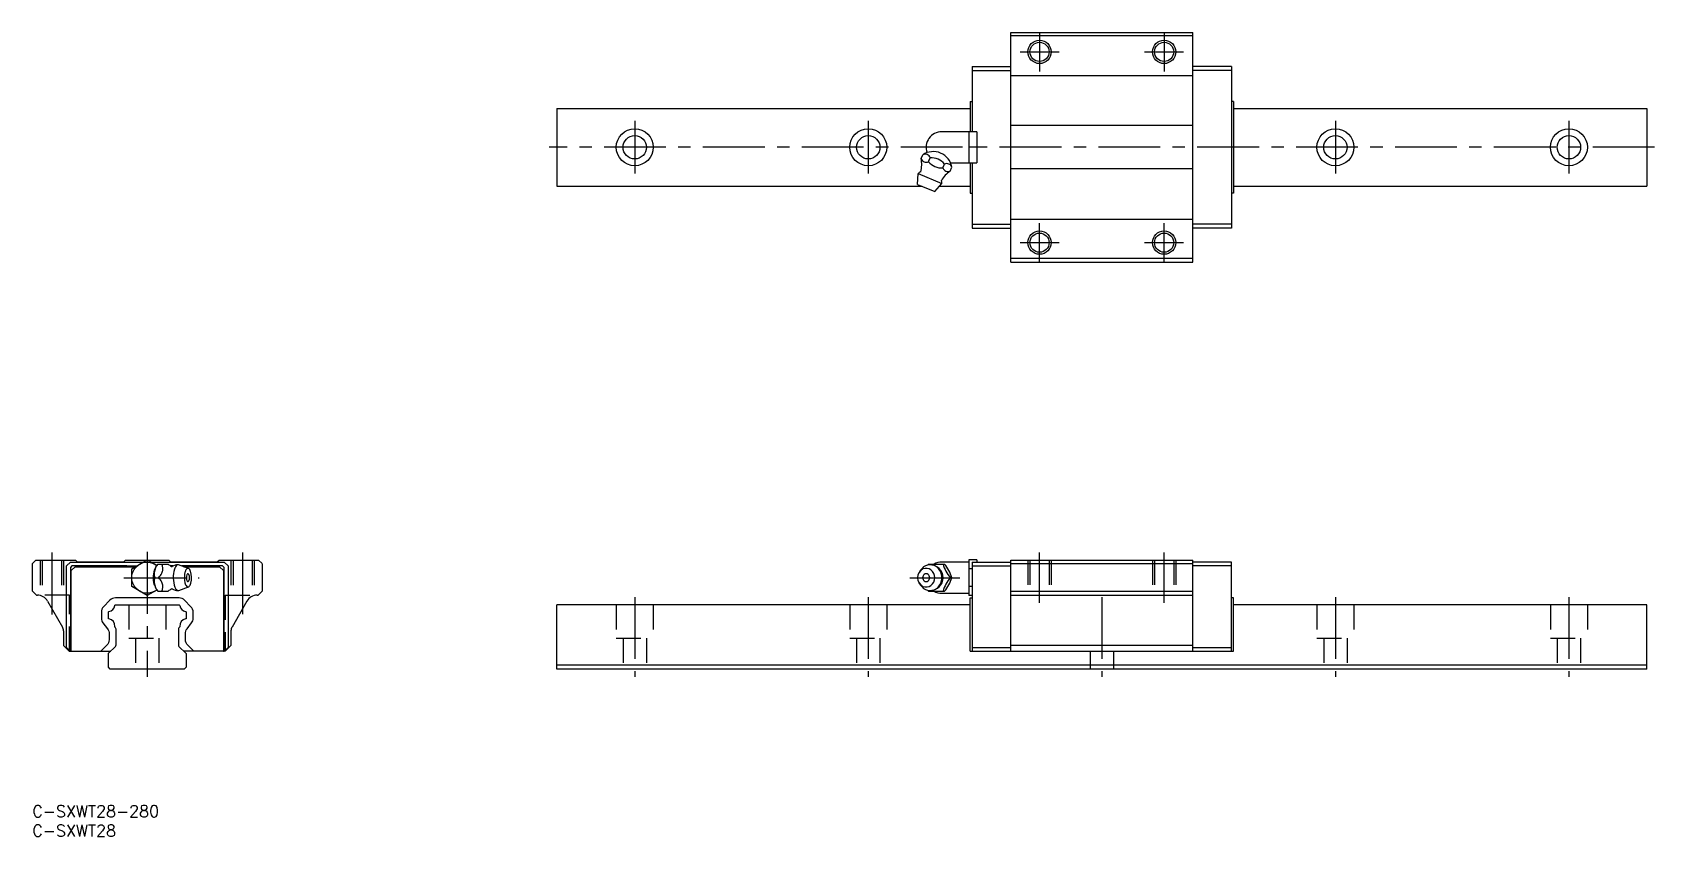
# Model space of a CAD drawing. Extents: x 0 to 417, y -8 to 199.
import ezdxf

# ---------------------------------------------------------------- set-up
doc = ezdxf.new("R2010")
doc.units = 0
doc.header["$LTSCALE"] = 0.5
doc.linetypes.add('CENTER', pattern=[50.8, 31.75, -6.35, 6.35, -6.35])
doc.linetypes.add('DASHED', pattern=[19.05, 12.7, -6.35])
for name, color, linetype in [('MSM_CENTER', 1, 'CENTER'), ('MSM_CONTINUOUS', 7, 'CONTINUOUS'), ('MSM_DASHED', 4, 'DASHED'), ('MSM_NARROW', 5, 'CONTINUOUS'), ('MSM_PART_NUMBER', 7, 'CONTINUOUS')]:
    doc.layers.add(name, color=color, linetype=linetype)
doc.styles.get("Standard").update_dxf_attribs({"font": 'txt.shx', "height": 3, "bigfont": 'bigfont.shx'})

# ---------------------------------------------------------------- blocks, each defined once
blk = doc.blocks.new('*U46')
at = {"layer": 'MSM_PART_NUMBER'}
blk.add_text('C-SXWT28-280', height=3, dxfattribs=at).set_placement((0, -3))
blk = doc.blocks.new('*U47')
at = {"layer": 'MSM_PART_NUMBER'}
blk.add_text('C-SXWT28', height=3, dxfattribs=at).set_placement((0, -8))

msp = doc.modelspace()

# ---------------------------------------------------------------- linework, layer by layer
at = {"layer": 'MSM_CENTER'}
for p, q in [((258.74, 198.56), (258.74, 188.56)), ((290.74, 198.56), (290.74, 188.56)), ((253.74, 193.56), (263.74, 193.56)), ((285.74, 193.56), (295.74, 193.56)), ((154.74, 175.81), (154.74, 162.31)), ((214.74, 175.81), (214.74, 162.31)), ((334.74, 175.81), (334.74, 162.31)), ((394.74, 175.81), (394.74, 162.31)), ((416.74, 169.06), (132.74, 169.06)), ((258.74, 139.56), (258.74, 149.56)), ((290.74, 139.56), (290.74, 149.56)), ((253.74, 144.56), (263.74, 144.56)), ((285.74, 144.56), (295.74, 144.56)), ((5, 64.95), (5, 47.59)), ((29.5, 65.12), (29.5, 33)), ((54, 65), (54, 47.59)), ((258.74, 52), (258.74, 65)), ((290.74, 52), (290.74, 65)), ((23.5, 58.5), (42.86, 58.5)), ((225.39, 58.5), (238.22, 58.5)), ((154.74, 53.5), (154.74, 33)), ((214.74, 53.5), (214.74, 33)), ((274.74, 53.5), (274.74, 33)), ((334.74, 53.5), (334.74, 33)), ((394.74, 53.5), (394.74, 33))]:
    msp.add_line(p, q, dxfattribs=at)
at = {"layer": 'MSM_CONTINUOUS'}
for p, q in [((251.39, 198.56), (298.09, 198.56)), ((251.39, 139.56), (251.39, 198.56)), ((298.09, 197.66), (251.39, 197.66)), ((298.09, 139.56), (298.09, 198.56)), ((241.39, 189.81), (241.39, 173.06)), ((241.39, 189.81), (251.39, 189.81)), ((241.39, 188.81), (251.39, 188.81)), ((308.09, 189.81), (298.09, 189.81)), ((308.09, 188.81), (298.09, 188.81)), ((308.09, 189.81), (308.09, 148.31)), ((251.39, 187.51), (298.09, 187.51)), ((240.89, 180.86), (240.89, 173.06)), ((240.89, 180.86), (241.39, 180.86)), ((308.59, 180.86), (308.09, 180.86)), ((308.59, 180.86), (308.59, 157.26)), ((134.74, 179.06), (134.74, 159.06)), ((134.74, 179.06), (240.89, 179.06)), ((308.59, 179.06), (414.74, 179.06)), ((414.74, 179.06), (414.74, 159.06)), ((242.59, 173.06), (233.61, 173.06)), ((240.59, 173.06), (240.59, 165.06)), ((242.59, 173.06), (242.59, 165.06)), ((298.09, 174.61), (251.39, 174.61)), ((228.32, 166.15), (228.73, 167.14)), ((242.59, 169.06), (240.59, 169.06)), ((230.21, 165.34), (230.63, 166.36)), ((230.21, 165.34), (230.42, 165.87)), ((233.92, 163.75), (234.33, 164.75)), ((235.8, 162.93), (236.22, 163.94)), ((235.87, 165.06), (242.59, 165.06)), ((240.89, 165.06), (240.89, 157.26)), ((241.39, 165.06), (241.39, 157.26)), ((241.39, 165.06), (241.39, 148.31)), ((298.09, 163.51), (251.39, 163.51)), ((134.74, 159.06), (228.55, 159.06)), ((227.39, 159.53), (227.56, 162.3)), ((227.39, 159.53), (231.83, 157.7)), ((227.56, 162.3), (233.66, 159.78)), ((231.83, 157.7), (233.66, 159.78)), ((233.02, 159.06), (240.89, 159.06)), ((308.59, 159.06), (414.74, 159.06)), ((240.89, 157.26), (241.39, 157.26)), ((308.59, 157.26), (308.09, 157.26)), ((251.39, 150.61), (298.09, 150.61)), ((241.39, 149.31), (251.39, 149.31)), ((241.39, 148.31), (251.39, 148.31)), ((308.09, 149.31), (298.09, 149.31)), ((308.09, 148.31), (298.09, 148.31)), ((298.09, 140.46), (251.39, 140.46)), ((251.39, 139.56), (298.09, 139.56)), ((0.9, 63), (0, 62.1)), ((0.9, 63), (11.05, 63)), ((11.05, 63), (11.5, 62.55)), ((11.5, 62.55), (23.5, 62.55)), ((23.5, 62.55), (23.95, 63)), ((23.95, 63), (29.29, 63)), ((25.5, 60.81), (29.5, 63.12)), ((29.5, 63.12), (31.97, 61.7)), ((29.71, 63), (35.05, 63)), ((35.05, 63), (35.5, 62.55)), ((35.5, 62.55), (47.5, 62.55)), ((47.5, 62.55), (47.95, 63)), ((47.95, 63), (58.1, 63)), ((59, 62.1), (58.1, 63)), ((242.59, 63.12), (240.59, 63.12)), ((240.59, 63.12), (240.59, 53.88)), ((242.59, 63.12), (242.59, 62.5)), ((251.39, 63), (298.09, 63)), ((251.39, 39.6), (251.39, 63)), ((298.09, 39.6), (298.09, 63)), ((0, 55), (0, 62.1)), ((8.75, 61.5), (9.75, 62.5)), ((8.75, 40.6), (8.75, 61.5)), ((9.75, 62.5), (28.42, 62.5)), ((10.16, 61.5), (9.75, 61.09)), ((9.75, 61.09), (9.75, 39.6)), ((9.95, 60.3), (10.95, 61.3)), ((9.95, 46.6), (9.95, 60.3)), ((24.25, 61.5), (10.16, 61.5)), ((10.95, 61.3), (24.25, 61.3)), ((24.25, 61.5), (26.69, 61.5)), ((24.25, 61.3), (26.25, 61.3)), ((25.5, 56.19), (25.5, 60.81)), ((26.25, 61.24), (26.25, 61.3)), ((30.58, 62.5), (49.25, 62.5)), ((31.46, 58.5), (32.46, 58.5)), ((32.23, 62), (31.9, 61.63)), ((32.23, 62), (34.84, 62)), ((36.07, 61.5), (35.53, 61.5)), ((40.08, 60.87), (37.53, 61.79)), ((48.84, 61.5), (38.34, 61.5)), ((38.89, 61.3), (48.05, 61.3)), ((48.05, 61.3), (49.05, 60.3)), ((49.25, 61.09), (48.84, 61.5)), ((49.05, 60.3), (49.05, 39.6)), ((49.25, 62.5), (50.25, 61.5)), ((49.25, 39.6), (49.25, 61.09)), ((50.25, 61.5), (50.25, 40.6)), ((59, 62.05), (59, 55)), ((228.19, 60.46), (227.8, 59.86)), ((230.2, 62), (229.99, 61.72)), ((230.2, 62), (234.35, 62)), ((240.59, 62.5), (233.61, 62.5)), ((235.8, 58.5), (236.22, 58.5)), ((241.39, 60.81), (240.59, 60.81)), ((241.39, 62.5), (251.39, 62.5)), ((241.39, 62.5), (241.39, 39.6)), ((241.39, 61.5), (251.39, 61.5)), ((251.39, 62.1), (298.09, 62.1)), ((308.09, 62.5), (298.09, 62.5)), ((308.09, 61.5), (298.09, 61.5)), ((308.09, 39.6), (308.09, 62.5)), ((0, 55), (1, 54)), ((29.5, 53.88), (25.5, 56.19)), ((31.97, 55.31), (29.5, 53.88)), ((31.91, 55.38), (32.23, 55)), ((32.23, 55), (34.84, 55)), ((37.62, 55.23), (40.08, 56.13)), ((58, 54), (59, 55)), ((227.76, 57.21), (228.19, 56.55)), ((230.2, 55), (229.99, 55.28)), ((230.2, 55), (234.35, 55)), ((233.61, 54.5), (240.59, 54.5)), ((241.39, 56.19), (240.59, 56.19)), ((251.39, 55), (298.09, 55)), ((1, 54), (1.28, 54)), ((3.88, 52.5), (7.73, 45.82)), ((19.91, 52.7), (18.27, 51.01)), ((37.66, 53.3), (21.34, 53.3)), ((21.34, 51.5), (37.66, 51.5)), ((40.73, 51.01), (39.09, 52.7)), ((55.12, 52.5), (51.27, 45.82)), ((57.72, 54), (58, 54)), ((240.89, 51.5), (134.74, 51.5)), ((134.74, 35), (134.74, 51.5)), ((241.39, 53.88), (240.59, 53.88)), ((240.89, 53.3), (241.39, 53.3)), ((240.89, 39.6), (240.89, 53.3)), ((251.39, 54), (298.09, 54)), ((308.59, 53.3), (308.09, 53.3)), ((308.59, 39.6), (308.59, 53.3)), ((414.74, 51.5), (308.59, 51.5)), ((414.74, 35), (414.74, 51.5)), ((9.95, 39.6), (9.95, 46.6)), ((17.7, 49.62), (17.7, 48.09)), ((18.11, 46.88), (19.29, 45.34)), ((18.11, 46.88), (19.29, 45.34)), ((19.5, 48.09), (19.5, 49.62)), ((39.5, 49.62), (39.5, 48.09)), ((39.71, 45.34), (40.89, 46.88)), ((41.3, 48.09), (41.3, 49.62)), ((8, 44.82), (8, 41.05)), ((19.7, 44.12), (19.7, 42.57)), ((21.35, 45.65), (21.21, 45.79)), ((21.5, 41.21), (21.5, 45.29)), ((37.5, 45.3), (37.5, 41.2)), ((37.79, 45.79), (37.64, 45.64)), ((39.3, 42.57), (39.3, 44.12)), ((51, 44.82), (51, 41.05)), ((8, 41.05), (9.45, 39.6)), ((8.75, 40.6), (9.75, 39.6)), ((9.45, 39.6), (20.1, 39.6)), ((9.95, 39.6), (9.75, 39.6)), ((19.11, 41.16), (17.55, 39.6)), ((19.5, 35.5), (19.5, 38.9)), ((19.57, 39.07), (21.36, 40.86)), ((37.64, 40.86), (39.43, 39.07)), ((49.55, 39.6), (38.9, 39.6)), ((39.5, 38.9), (39.5, 35.5)), ((41.45, 39.6), (39.89, 41.16)), ((49.05, 39.6), (49.25, 39.6)), ((49.25, 39.6), (50.25, 40.6)), ((51, 41.05), (49.55, 39.6)), ((240.89, 39.6), (308.59, 39.6)), ((241.39, 40.6), (251.39, 40.6)), ((298.09, 41.05), (251.39, 41.05)), ((298.09, 40.6), (308.09, 40.6)), ((20, 35), (19.5, 35.5)), ((39, 35), (20, 35)), ((39, 35), (39.5, 35.5)), ((414.74, 36), (134.74, 36)), ((414.74, 35), (134.74, 35))]:
    msp.add_line(p, q, dxfattribs=at)
for centre, radius in [((258.74, 193.56), 2.46), ((290.74, 193.56), 2.46), ((154.74, 169.06), 4.75), ((154.74, 169.06), 3), ((214.74, 169.06), 4.75), ((214.74, 169.06), 3), ((334.74, 169.06), 4.75), ((334.74, 169.06), 3), ((394.74, 169.06), 4.75), ((394.74, 169.06), 3), ((258.74, 144.56), 2.46), ((290.74, 144.56), 2.46)]:
    msp.add_circle(centre, radius, dxfattribs=at)
for centre, radius, start, end in [((233.61, 169.06), 4, 90, 199.9907), ((231.41, 163.07), 4.88, 10.2975, 123.3855), ((229.33, 165.9), 1.38, 18.5668, 115.8101), ((228.52, 161.59), 1.19, 104.9888, 143.4111), ((221.08, 164.68), 7.39, 344.8352, 11.5284), ((229.63, 166.59), 1.38, 198.5668, 294.8656), ((233.73, 168.43), 4.69, 221.1836, 272.2489), ((230.82, 161.66), 4.69, 41.1836, 92.2489), ((239.41, 157.19), 6.78, 122.1657, 150.4077), ((235.22, 164.18), 1.38, 198.5668, 294.8656), ((234.92, 163.51), 1.36, 18.3035, 115.1724), ((232.12, 159.87), 1.55, 356.4242, 25.8253), ((36.92, 58.5), 5.93, 153.9878, 197.6494), ((34.67, 59.6), 3.39, 175.681, 198.8897), ((34.67, 57.4), 3.39, 161.1103, 184.319), ((35.47, 59.29), 4.22, 140.0558, 172.3486), ((33.82, 60.14), 2.43, 142.2143, 156.7618), ((27.81, 62.49), 6.13, 319.4144, 332.3909), ((27.81, 54.51), 6.13, 27.6091, 40.5856), ((25.83, 59.4), 7.84, 15.6946, 19.3645), ((31.14, 60.75), 2.37, 332.2669, 357.3537), ((30.79, 60.71), 2.72, 358.4444, 17.2473), ((37.03, 64.31), 3.18, 226.4728, 245.7673), ((35.85, 62.01), 0.616, 258.1871, 269.3127), ((35.83, 61.52), 0.123, 276.3643, 301.122), ((37.44, 58.52), 3.28, 89.9615, 118.2515), ((43.72, 58.52), 7.54, 163.1909, 199.236), ((39.13, 59.84), 2.77, 142.8964, 161.7439), ((37.51, 61.09), 0.712, 98.6525, 144.7375), ((37.45, 61.41), 0.393, 78.9135, 97.4728), ((44.65, 58.48), 5.63, 162.5371, 193.7403), ((40.74, 59.7), 1.53, 135.6696, 161.9152), ((41.79, 58.5), 2.23, 161.2203, 200.2499), ((39.97, 60.44), 0.463, 117.1211, 134.3624), ((40.24, 59.03), 0.597, 134.1171, 160.4069), ((39.94, 60.52), 0.378, 71.9238, 119.0703), ((39.98, 59.27), 0.239, 111.1853, 129.9854), ((39.94, 59.34), 0.161, 54.4345, 108.1955), ((39.75, 59.1), 0.464, 24.0264, 52.3872), ((39.8, 60.25), 0.687, 29.3717, 65.9159), ((38.54, 58.5), 1.82, 334.6414, 25.8257), ((38.61, 59.44), 2.12, 18.9241, 32.1296), ((35.17, 58.49), 5.69, 345.615, 16.8148), ((229.87, 58.5), 2.48, 115.7423, 244.2577), ((230.73, 58.75), 3.06, 104.2486, 146.1552), ((229.73, 58.5), 1.04, 125.9315, 234.0685), ((229.61, 58.83), 2.07, 53.4317, 113.3468), ((229.61, 58.63), 0.868, 55.4446, 124.5554), ((230.63, 59.15), 2.66, 89.4901, 104.3096), ((229.49, 58.5), 1.04, 305.8911, 54.1089), ((230.46, 58), 3.81, 71.9324, 87.7023), ((230.64, 58.5), 3.3, 270.0052, 89.7493), ((229.31, 58.5), 2.52, 307.2256, 52.3419), ((230.57, 58.78), 3.03, 52.7074, 69.3359), ((233.61, 58.5), 4, 90, 118.9466), ((230.15, 58.5), 3.51, 309.9371, 50.0629), ((242.59, 64.37), 8.97, 195.3088, 220.8447), ((242.59, 52.63), 8.97, 139.1553, 164.6912), ((225.87, 55.23), 10.85, 17.5455, 38.608), ((225.87, 61.77), 10.85, 321.392, 342.4545), ((37.92, 59.1), 7.07, 199.8026, 211.721), ((35.47, 57.71), 4.22, 187.6514, 219.9442), ((31.14, 56.25), 2.37, 2.6463, 27.7331), ((25.83, 57.6), 7.84, 340.6355, 344.3054), ((30.79, 56.29), 2.72, 342.7527, 1.5556), ((37.03, 52.69), 3.18, 114.2327, 133.5272), ((35.85, 54.99), 0.616, 90.6873, 101.8129), ((35.83, 55.48), 0.123, 58.878, 83.6357), ((37.44, 58.48), 3.28, 241.7485, 270.0385), ((38.48, 56.79), 2.02, 201.8262, 222.8013), ((37.64, 56.06), 0.911, 224.3958, 239.9278), ((37.45, 55.73), 0.533, 239.8556, 270.8501), ((37.45, 55.69), 0.486, 269.939, 290.9958), ((41.15, 57.56), 2.01, 191.866, 220.6763), ((40.08, 56.73), 0.665, 226.6072, 240.3244), ((40.14, 57.91), 0.474, 201.7302, 233.3162), ((39.95, 56.5), 0.395, 240.897, 261.9191), ((39.94, 57.66), 0.16, 236.4801, 303.1933), ((39.94, 56.41), 0.315, 260.7514, 282.6109), ((39.93, 56.49), 0.395, 281.0045, 291.3513), ((39.75, 57.9), 0.461, 306.337, 337.5357), ((39.76, 56.79), 0.731, 295.4051, 328.1515), ((39.1, 57.28), 1.56, 325.6591, 332.5447), ((38.89, 57.47), 1.84, 330.3534, 347.5108), ((230.73, 58.25), 3.06, 213.8448, 255.7514), ((229.61, 58.18), 2.08, 246.7172, 305.9599), ((229.61, 58.37), 0.868, 235.4446, 304.5554), ((230.63, 57.82), 2.62, 255.6391, 270.367), ((230.46, 58.98), 3.78, 272.2163, 288.095), ((230.56, 58.24), 3.05, 290.7519, 307.2621), ((233.61, 58.5), 4, 241.0365, 270), ((1.28, 51), 3, 30, 90), ((1.28, 51), 3, 30, 90), ((19.7, 49.62), 2, 135.668, 180), ((19.36, 51.59), 1.8, 279.6926, 351.6539), ((21.34, 51.3), 2, 90, 135.668), ((37.66, 51.3), 2, 44.332, 90), ((39.64, 51.59), 1.8, 188.2911, 260.359), ((39.3, 49.62), 2, 0, 44.332), ((57.72, 51), 3, 90, 150), ((57.72, 51), 3, 90, 150), ((19.7, 48.09), 2, 180, 217.4141), ((19.36, 46.12), 1.8, 354.451, 80.307), ((39.64, 46.12), 1.8, 99.6923, 185.4397), ((39.3, 48.09), 2, 322.5859, 0), ((6, 44.82), 2, 0, 30), ((21, 45.29), 0.5, 0, 45), ((38, 45.29), 0.5, 135.2684, 179.2662), ((53, 44.82), 2, 150, 180), ((21, 41.21), 0.5, 314.7233, 0), ((38, 41.21), 0.5, 180.7338, 224.5262)]:
    msp.add_arc(centre, radius, start, end, dxfattribs=at)
at = {"layer": 'MSM_CONTINUOUS', "extrusion": (0, 0, -1)}
for centre, radius, start, end in [((-29.5, 58.5), 4, 232.3358, 127.6204), ((-21.34, 51.3), 0.2, 8.3461, 90), ((-37.66, 51.3), 0.2, 90, 172.1503), ((-19.7, 49.62), 0.2, 360, 80.3074), ((-19.7, 48.09), 0.2, 279.693, 0), ((-21.36, 45.93), 0.2, 314.5651, 6.4224), ((-37.64, 45.93), 0.2, 174.5607, 225), ((-39.3, 48.09), 0.2, 180, 260.3077), ((-39.3, 49.62), 0.2, 100.1562, 180), ((-17.7, 42.57), 2, 180, 225), ((-17.7, 44.12), 2, 142.5859, 180), ((-41.3, 44.12), 2, 360, 37.4141), ((-41.3, 42.57), 2, 315, 0), ((-19.75, 38.9), 0.25, 359.2577, 45), ((-39.25, 38.9), 0.25, 135, 180)]:
    msp.add_arc(centre, radius, start, end, dxfattribs=at)
at = {"layer": 'MSM_DASHED'}
for p, q in [((2, 62.95), (2, 54)), ((2.54, 62.95), (2.54, 54)), ((7.46, 62.95), (7.46, 54)), ((8, 62.95), (8, 54)), ((51, 62.95), (51, 54)), ((51.54, 62.95), (51.54, 54)), ((56.46, 62.95), (56.46, 54)), ((57, 62.95), (57, 54)), ((255.74, 63), (255.74, 54)), ((256.28, 63), (256.28, 54)), ((261.2, 63), (261.2, 54)), ((261.74, 63), (261.74, 54)), ((287.74, 63), (287.74, 54)), ((288.28, 63), (288.28, 54)), ((293.2, 63), (293.2, 54)), ((293.74, 63), (293.74, 54)), ((9.5, 54), (1.26, 54)), ((9.5, 39.6), (9.5, 54)), ((24.75, 51.5), (24.75, 43)), ((34.25, 51.5), (34.25, 43)), ((49.5, 54), (57.76, 54)), ((49.5, 54), (49.5, 39.6)), ((149.99, 51.5), (149.99, 43)), ((159.49, 51.5), (159.49, 43)), ((209.99, 51.5), (209.99, 43)), ((219.49, 51.5), (219.49, 43)), ((329.99, 51.5), (329.99, 43)), ((339.49, 51.5), (339.49, 43)), ((389.99, 51.5), (389.99, 43)), ((399.49, 51.5), (399.49, 43)), ((24.75, 43), (34.25, 43)), ((26.5, 43), (26.5, 35)), ((32.5, 43), (32.5, 35)), ((149.99, 43), (159.49, 43)), ((151.74, 43), (151.74, 35)), ((157.74, 43), (157.74, 35)), ((209.99, 43), (219.49, 43)), ((211.74, 43), (211.74, 35)), ((217.74, 43), (217.74, 35)), ((329.99, 43), (339.49, 43)), ((331.74, 43), (331.74, 35)), ((337.74, 43), (337.74, 35)), ((389.99, 43), (399.49, 43)), ((391.74, 43), (391.74, 35)), ((397.74, 43), (397.74, 35)), ((271.74, 39.6), (271.74, 35)), ((277.74, 39.6), (277.74, 35))]:
    msp.add_line(p, q, dxfattribs=at)
at = {"layer": 'MSM_NARROW'}
for centre in [(258.74, 193.56), (290.74, 193.56), (258.74, 144.56), (290.74, 144.56)]:
    msp.add_circle(centre, 3, dxfattribs=at)

# ---------------------------------------------------------------- block references
at = {"layer": 'MSM_CONTINUOUS'}
for name in ['*U46', '*U47']:
    msp.add_blockref(name, (0, 0), dxfattribs=at)

doc.saveas('drawing.dxf')
